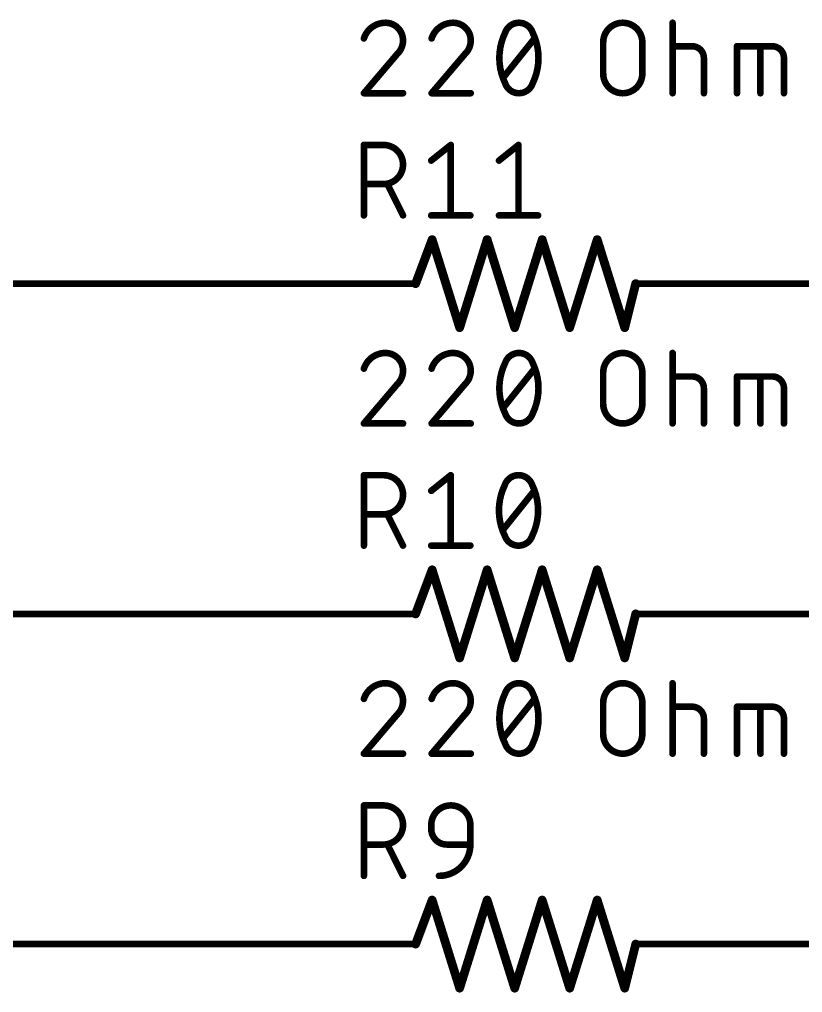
# Model space of a CAD drawing. Extents: x -51 to 244, y 79 to 198.
# Drawn here: x 173.74 to 191.81, y 103.02 to 125.48 of the extents above; entities that cross this region are included whole.
import ezdxf

# ---------------------------------------------------------------- set-up
doc = ezdxf.new("R2010")
doc.units = 0
for name, color, linetype in [('91', 122, 'CONTINUOUS'), ('94', 12, 'CONTINUOUS'), ('95', 251, 'CONTINUOUS'), ('96', 251, 'CONTINUOUS')]:
    doc.layers.add(name, color=color, linetype=linetype)

msp = doc.modelspace()

# ---------------------------------------------------------------- linework, layer by layer
at = {"layer": '91', "const_width": 0.1524}
for points in [[(180.34, 119.38), (139.7, 119.38)], [(190.5, 119.38), (200.66, 119.38)], [(180.34, 111.76), (137.16, 111.76)], [(190.5, 111.76), (200.66, 111.76)], [(180.34, 104.14), (134.62, 104.14)], [(190.5, 104.14), (200.66, 104.14)]]:
    msp.add_lwpolyline(points, dxfattribs=at)
at = {"layer": '91', "const_width": 0.0762}
for points in [[(180.34, 119.3419, 1), (180.34, 119.4181)], [(190.5, 119.4181, 1), (190.5, 119.3419)], [(180.34, 111.7219, 1), (180.34, 111.7981)], [(190.5, 111.7981, 1), (190.5, 111.7219)], [(180.34, 104.1019, 1), (180.34, 104.1781)], [(190.5, 104.1781, 1), (190.5, 104.1019)]]:
    msp.add_lwpolyline(points, format="xyb", dxfattribs=at)
at = {"layer": '94'}
for points, const_width in [([(182.88, 119.38), (183.261, 120.396)], 0.2032), ([(183.261, 120.396), (183.896, 118.364)], 0.2032), ([(183.896, 118.364), (184.531, 120.396)], 0.2032), ([(184.531, 120.396), (185.166, 118.364)], 0.2032), ([(185.166, 118.364), (185.801, 120.396)], 0.2032), ([(185.801, 120.396), (186.436, 118.364)], 0.2032), ([(186.436, 118.364), (187.071, 120.396)], 0.2032), ([(187.071, 120.396), (187.706, 118.364)], 0.2032), ([(180.34, 119.38), (182.88, 119.38)], 0.1524), ([(187.706, 118.364), (187.96, 119.38)], 0.2032), ([(190.5, 119.38), (187.96, 119.38)], 0.1524), ([(182.88, 111.76), (183.261, 112.776)], 0.2032), ([(183.261, 112.776), (183.896, 110.744)], 0.2032), ([(183.896, 110.744), (184.531, 112.776)], 0.2032), ([(184.531, 112.776), (185.166, 110.744)], 0.2032), ([(185.166, 110.744), (185.801, 112.776)], 0.2032), ([(185.801, 112.776), (186.436, 110.744)], 0.2032), ([(186.436, 110.744), (187.071, 112.776)], 0.2032), ([(187.071, 112.776), (187.706, 110.744)], 0.2032), ([(180.34, 111.76), (182.88, 111.76)], 0.1524), ([(187.706, 110.744), (187.96, 111.76)], 0.2032), ([(190.5, 111.76), (187.96, 111.76)], 0.1524), ([(182.88, 104.14), (183.261, 105.156)], 0.2032), ([(183.261, 105.156), (183.896, 103.124)], 0.2032), ([(183.896, 103.124), (184.531, 105.156)], 0.2032), ([(184.531, 105.156), (185.166, 103.124)], 0.2032), ([(185.166, 103.124), (185.801, 105.156)], 0.2032), ([(185.801, 105.156), (186.436, 103.124)], 0.2032), ([(186.436, 103.124), (187.071, 105.156)], 0.2032), ([(187.071, 105.156), (187.706, 103.124)], 0.2032), ([(180.34, 104.14), (182.88, 104.14)], 0.1524), ([(187.706, 103.124), (187.96, 104.14)], 0.2032), ([(190.5, 104.14), (187.96, 104.14)], 0.1524)]:
    msp.add_lwpolyline(points, dxfattribs=dict(at, const_width=const_width))
for points, const_width in [([(183.3095, 120.4112, 1), (183.2125, 120.3808)], 0.1016), ([(183.3086, 120.3782, 1), (183.2134, 120.4138)], 0.1016), ([(184.5795, 120.4112, 1), (184.4825, 120.3808)], 0.1016), ([(184.5795, 120.3808, 1), (184.4825, 120.4112)], 0.1016), ([(185.8495, 120.4112, 1), (185.7525, 120.3808)], 0.1016), ([(185.8495, 120.3808, 1), (185.7525, 120.4112)], 0.1016), ([(187.1195, 120.4112, 1), (187.0225, 120.3808)], 0.1016), ([(187.1195, 120.3808, 1), (187.0225, 120.4112)], 0.1016), ([(180.34, 119.4181, 1), (180.34, 119.3419)], 0.0762), ([(182.88, 119.3419, 1), (182.88, 119.4181)], 0.0762), ([(188.0093, 119.3677, 1), (187.9107, 119.3923)], 0.1016), ([(187.96, 119.4181, 1), (187.96, 119.3419)], 0.0762), ([(190.5, 119.3419, 1), (190.5, 119.4181)], 0.0762), ([(182.8324, 119.3978, 1), (182.9276, 119.3622)], 0.1016), ([(183.8475, 118.3792, 1), (183.9445, 118.3488)], 0.1016), ([(183.8475, 118.3488, 1), (183.9445, 118.3792)], 0.1016), ([(185.1175, 118.3792, 1), (185.2145, 118.3488)], 0.1016), ([(185.1175, 118.3488, 1), (185.2145, 118.3792)], 0.1016), ([(186.3875, 118.3792, 1), (186.4845, 118.3488)], 0.1016), ([(186.3875, 118.3488, 1), (186.4845, 118.3792)], 0.1016), ([(187.6567, 118.3763, 1), (187.7553, 118.3517)], 0.1016), ([(187.6575, 118.3488, 1), (187.7545, 118.3792)], 0.1016), ([(183.3095, 112.7912, 1), (183.2125, 112.7608)], 0.1016), ([(183.3086, 112.7582, 1), (183.2134, 112.7938)], 0.1016), ([(184.5795, 112.7912, 1), (184.4825, 112.7608)], 0.1016), ([(184.5795, 112.7608, 1), (184.4825, 112.7912)], 0.1016), ([(185.8495, 112.7912, 1), (185.7525, 112.7608)], 0.1016), ([(185.8495, 112.7608, 1), (185.7525, 112.7912)], 0.1016), ([(187.1195, 112.7912, 1), (187.0225, 112.7608)], 0.1016), ([(187.1195, 112.7608, 1), (187.0225, 112.7912)], 0.1016), ([(180.34, 111.7981, 1), (180.34, 111.7219)], 0.0762), ([(182.8324, 111.7778, 1), (182.9276, 111.7422)], 0.1016), ([(182.88, 111.7219, 1), (182.88, 111.7981)], 0.0762), ([(188.0093, 111.7477, 1), (187.9107, 111.7723)], 0.1016), ([(187.96, 111.7981, 1), (187.96, 111.7219)], 0.0762), ([(190.5, 111.7219, 1), (190.5, 111.7981)], 0.0762), ([(183.8475, 110.7592, 1), (183.9445, 110.7288)], 0.1016), ([(183.8475, 110.7288, 1), (183.9445, 110.7592)], 0.1016), ([(185.1175, 110.7592, 1), (185.2145, 110.7288)], 0.1016), ([(185.1175, 110.7288, 1), (185.2145, 110.7592)], 0.1016), ([(186.3875, 110.7592, 1), (186.4845, 110.7288)], 0.1016), ([(186.3875, 110.7288, 1), (186.4845, 110.7592)], 0.1016), ([(187.6567, 110.7563, 1), (187.7553, 110.7317)], 0.1016), ([(187.6575, 110.7288, 1), (187.7545, 110.7592)], 0.1016), ([(183.3095, 105.1712, 1), (183.2125, 105.1408)], 0.1016), ([(183.3086, 105.1382, 1), (183.2134, 105.1738)], 0.1016), ([(184.5795, 105.1712, 1), (184.4825, 105.1408)], 0.1016), ([(184.5795, 105.1408, 1), (184.4825, 105.1712)], 0.1016), ([(185.8495, 105.1712, 1), (185.7525, 105.1408)], 0.1016), ([(185.8495, 105.1408, 1), (185.7525, 105.1712)], 0.1016), ([(187.1195, 105.1712, 1), (187.0225, 105.1408)], 0.1016), ([(187.1195, 105.1408, 1), (187.0225, 105.1712)], 0.1016), ([(180.34, 104.1781, 1), (180.34, 104.1019)], 0.0762), ([(182.8324, 104.1578, 1), (182.9276, 104.1222)], 0.1016), ([(182.88, 104.1019, 1), (182.88, 104.1781)], 0.0762), ([(188.0093, 104.1277, 1), (187.9107, 104.1523)], 0.1016), ([(187.96, 104.1781, 1), (187.96, 104.1019)], 0.0762), ([(190.5, 104.1019, 1), (190.5, 104.1781)], 0.0762), ([(183.8475, 103.1392, 1), (183.9445, 103.1088)], 0.1016), ([(183.8475, 103.1088, 1), (183.9445, 103.1392)], 0.1016), ([(185.1175, 103.1392, 1), (185.2145, 103.1088)], 0.1016), ([(185.1175, 103.1088, 1), (185.2145, 103.1392)], 0.1016), ([(186.3875, 103.1392, 1), (186.4845, 103.1088)], 0.1016), ([(186.3875, 103.1088, 1), (186.4845, 103.1392)], 0.1016), ([(187.6567, 103.1363, 1), (187.7553, 103.1117)], 0.1016), ([(187.6575, 103.1088, 1), (187.7545, 103.1392)], 0.1016)]:
    msp.add_lwpolyline(points, format="xyb", dxfattribs=dict(at, const_width=const_width))
at = {"layer": '95', "const_width": 0.1524}
for points in [[(181.6862, 120.9548), (181.6862, 122.5804)], [(181.6862, 122.5804), (182.1378, 122.5804)], [(183.2402, 122.2192), (183.6917, 122.5804)], [(183.6917, 122.5804), (183.6917, 120.9548)], [(184.8033, 122.2192), (185.2548, 122.5804)], [(185.2548, 122.5804), (185.2548, 120.9548)], [(182.1378, 121.6773), (181.6862, 121.6773)], [(182.5893, 120.9548), (182.2281, 121.6773)], [(183.2402, 120.9548), (184.1433, 120.9548)], [(184.8033, 120.9548), (185.7064, 120.9548)], [(181.6862, 113.3348), (181.6862, 114.9604)], [(181.6862, 114.9604), (182.1378, 114.9604)], [(183.2402, 114.5992), (183.6917, 114.9604)], [(183.6917, 114.9604), (183.6917, 113.3348)], [(184.8936, 113.696), (185.6161, 114.5992)], [(182.1378, 114.0573), (181.6862, 114.0573)], [(182.5893, 113.3348), (182.2281, 114.0573)], [(183.2402, 113.3348), (184.1433, 113.3348)], [(181.6862, 105.7148), (181.6862, 107.3404)], [(181.6862, 107.3404), (182.1378, 107.3404)], [(183.2402, 106.7985), (183.2402, 106.8888)], [(184.1433, 106.8888), (184.1433, 106.4373)], [(182.1378, 106.4373), (181.6862, 106.4373)], [(182.5893, 105.7148), (182.2281, 106.4373)], [(184.1433, 106.4373), (183.6014, 106.4373)]]:
    msp.add_lwpolyline(points, dxfattribs=at)
at = {"layer": '95'}
for points, const_width in [([(181.7243, 122.5804, 1), (181.6481, 122.5804)], 0.0762), ([(181.6862, 122.6185, 1), (181.6862, 122.5423)], 0.0762), ([(182.1378, 121.6773, 1), (182.1378, 122.5804)], 0.1524), ([(182.1378, 122.6185, 1), (182.1378, 122.5423)], 0.0762), ([(182.1378, 122.5423, 1), (182.1378, 122.6185)], 0.0762), ([(183.7298, 122.5804, 1), (183.6536, 122.5804)], 0.0762), ([(183.7155, 122.5506, 1), (183.6679, 122.6102)], 0.0762), ([(185.2929, 122.5804, 1), (185.2167, 122.5804)], 0.0762), ([(185.2786, 122.5506, 1), (185.231, 122.6102)], 0.0762), ([(183.2164, 122.2489, 1), (183.264, 122.1894)], 0.0762), ([(184.7795, 122.2489, 1), (184.8271, 122.1894)], 0.0762), ([(181.6862, 121.7154, 1), (181.6862, 121.6392)], 0.0762), ([(182.1378, 121.7154, 1), (182.1378, 121.6392)], 0.0762), ([(182.1378, 121.6392, 1), (182.1378, 121.7154)], 0.0762), ([(182.2621, 121.6943, 1), (182.194, 121.6602)], 0.0762), ([(183.2402, 120.9929, 1), (183.2402, 120.9167)], 0.0762), ([(184.1433, 120.9167, 1), (184.1433, 120.9929)], 0.0762), ([(184.8033, 120.9929, 1), (184.8033, 120.9167)], 0.0762), ([(185.7064, 120.9167, 1), (185.7064, 120.9929)], 0.0762), ([(181.6481, 120.9548, 1), (181.7243, 120.9548)], 0.0762), ([(182.5552, 120.9378, 1), (182.6234, 120.9718)], 0.0762), ([(183.6536, 120.9548, 1), (183.7298, 120.9548)], 0.0762), ([(185.2167, 120.9548, 1), (185.2929, 120.9548)], 0.0762), ([(181.7243, 114.9604, 1), (181.6481, 114.9604)], 0.0762), ([(181.6862, 114.9985, 1), (181.6862, 114.9223)], 0.0762), ([(182.1378, 114.0573, 1), (182.1378, 114.9604)], 0.1524), ([(182.1378, 114.9985, 1), (182.1378, 114.9223)], 0.0762), ([(182.1378, 114.9223, 1), (182.1378, 114.9985)], 0.0762), ([(183.7298, 114.9604, 1), (183.6536, 114.9604)], 0.0762), ([(183.7155, 114.9306, 1), (183.6679, 114.9902)], 0.0762), ([(185.2548, 114.9604, 0.3205), (184.9388, 114.7346)], 0.1524), ([(185.5709, 114.7346, 0.3205), (185.2548, 114.9604)], 0.1524), ([(185.2548, 114.9985, 1), (185.2548, 114.9223)], 0.0762), ([(185.2548, 114.9223, 1), (185.2548, 114.9985)], 0.0762), ([(184.9388, 114.7346, 0.1139), (184.8033, 114.1476)], 0.1524), ([(184.9027, 114.747, 1), (184.9748, 114.7223)], 0.0762), ([(184.973, 114.7179, 1), (184.9045, 114.7513)], 0.0762), ([(185.7064, 114.1476, 0.1139), (185.5709, 114.7346)], 0.1524), ([(185.6052, 114.7513, 1), (185.5367, 114.7179)], 0.0762), ([(185.5349, 114.7223, 1), (185.607, 114.747)], 0.0762), ([(183.2164, 114.6289, 1), (183.264, 114.5694)], 0.0762), ([(185.6458, 114.5754, 1), (185.5863, 114.623)], 0.0762), ([(181.6862, 114.0954, 1), (181.6862, 114.0192)], 0.0762), ([(182.1378, 114.0954, 1), (182.1378, 114.0192)], 0.0762), ([(182.1378, 114.0192, 1), (182.1378, 114.0954)], 0.0762), ([(182.2621, 114.0743, 1), (182.194, 114.0402)], 0.0762), ([(184.8033, 114.1476, 0.1139), (184.9388, 113.5606)], 0.1524), ([(184.8414, 114.1476, 1), (184.7652, 114.1476)], 0.0762), ([(184.7652, 114.1476, 1), (184.8414, 114.1476)], 0.0762), ([(185.5709, 113.5606, 0.1139), (185.7064, 114.1476)], 0.1524), ([(185.7445, 114.1476, 1), (185.6683, 114.1476)], 0.0762), ([(185.6683, 114.1476, 1), (185.7445, 114.1476)], 0.0762), ([(184.8638, 113.7198, 1), (184.9233, 113.6722)], 0.0762), ([(184.9748, 113.5729, 1), (184.9027, 113.5482)], 0.0762), ([(184.9388, 113.5606, 0.3205), (185.2548, 113.3348)], 0.1524), ([(184.9045, 113.5439, 1), (184.973, 113.5773)], 0.0762), ([(185.2548, 113.3348, 0.3205), (185.5709, 113.5606)], 0.1524), ([(185.5367, 113.5773, 1), (185.6052, 113.5439)], 0.0762), ([(185.607, 113.5482, 1), (185.5349, 113.5729)], 0.0762), ([(183.2402, 113.3729, 1), (183.2402, 113.2967)], 0.0762), ([(184.1433, 113.2967, 1), (184.1433, 113.3729)], 0.0762), ([(185.2548, 113.3729, 1), (185.2548, 113.2967)], 0.0762), ([(185.2548, 113.2967, 1), (185.2548, 113.3729)], 0.0762), ([(181.6481, 113.3348, 1), (181.7243, 113.3348)], 0.0762), ([(182.5552, 113.3178, 1), (182.6234, 113.3518)], 0.0762), ([(183.6536, 113.3348, 1), (183.7298, 113.3348)], 0.0762), ([(181.7243, 107.3404, 1), (181.6481, 107.3404)], 0.0762), ([(181.6862, 107.3785, 1), (181.6862, 107.3023)], 0.0762), ([(182.1378, 106.4373, 1), (182.1378, 107.3404)], 0.1524), ([(182.1378, 107.3785, 1), (182.1378, 107.3023)], 0.0762), ([(182.1378, 107.3023, 1), (182.1378, 107.3785)], 0.0762), ([(184.1433, 106.8888, 1), (183.2402, 106.8888)], 0.1524), ([(183.2783, 106.8888, 1), (183.2021, 106.8888)], 0.0762), ([(183.2021, 106.8888, 1), (183.2783, 106.8888)], 0.0762), ([(184.1814, 106.8888, 1), (184.1052, 106.8888)], 0.0762), ([(184.1052, 106.8888, 1), (184.1814, 106.8888)], 0.0762), ([(183.2402, 106.7985, 0.4142), (183.6014, 106.4373)], 0.1524), ([(183.2783, 106.7985, 1), (183.2021, 106.7985)], 0.0762), ([(183.2021, 106.7985, 1), (183.2783, 106.7985)], 0.0762), ([(181.6862, 106.4754, 1), (181.6862, 106.3992)], 0.0762), ([(182.1378, 106.4754, 1), (182.1378, 106.3992)], 0.0762), ([(182.1378, 106.3992, 1), (182.1378, 106.4754)], 0.0762), ([(182.2621, 106.4543, 1), (182.194, 106.4202)], 0.0762), ([(183.4208, 105.7148, 0.4142), (184.1433, 106.4373)], 0.1524), ([(183.6014, 106.4754, 1), (183.6014, 106.3992)], 0.0762), ([(183.6014, 106.3992, 1), (183.6014, 106.4754)], 0.0762), ([(184.1814, 106.4373, 1), (184.1052, 106.4373)], 0.0762), ([(184.1052, 106.4373, 1), (184.1814, 106.4373)], 0.0762), ([(184.1433, 106.3992, 1), (184.1433, 106.4754)], 0.0762), ([(182.5552, 105.6978, 1), (182.6234, 105.7318)], 0.0762), ([(183.4208, 105.7529, 1), (183.4208, 105.6767)], 0.0762), ([(181.6481, 105.7148, 1), (181.7243, 105.7148)], 0.0762)]:
    msp.add_lwpolyline(points, format="xyb", dxfattribs=dict(at, const_width=const_width))
at = {"layer": '96'}
for points, const_width in [([(182.1829, 125.3998, 0.3252), (181.6862, 125.0386)], 0.1524), ([(182.5893, 124.9934, 0.4142), (182.1829, 125.3998)], 0.1524), ([(182.1829, 125.4379, 1), (182.1829, 125.3617)], 0.0762), ([(182.1829, 125.3617, 1), (182.1829, 125.4379)], 0.0762), ([(183.746, 125.3998, 0.3252), (183.2493, 125.0386)], 0.1524), ([(184.1524, 124.9934, 0.4142), (183.746, 125.3998)], 0.1524), ([(183.746, 125.4379, 1), (183.746, 125.3617)], 0.0762), ([(183.746, 125.3617, 1), (183.746, 125.4379)], 0.0762), ([(185.264, 125.3998, 0.3205), (184.9479, 125.174)], 0.1524), ([(185.5801, 125.174, 0.3205), (185.264, 125.3998)], 0.1524), ([(185.264, 125.4379, 1), (185.264, 125.3617)], 0.0762), ([(185.264, 125.3617, 1), (185.264, 125.4379)], 0.0762), ([(188.1123, 124.9482, 1), (187.2092, 124.9482)], 0.1524), ([(188.8487, 125.3998, 1), (188.7725, 125.3998)], 0.0762), ([(181.65, 125.0503, 1), (181.7224, 125.0268)], 0.0762), ([(182.4538, 124.6773, 0.2053), (182.5893, 124.9934)], 0.1524), ([(182.6274, 124.9934, 1), (182.5512, 124.9934)], 0.0762), ([(183.2131, 125.0503, 1), (183.2856, 125.0268)], 0.0762), ([(184.017, 124.6773, 0.2053), (184.1524, 124.9934)], 0.1524), ([(184.1905, 124.9934, 1), (184.1143, 124.9934)], 0.0762), ([(184.9479, 125.174, 0.1139), (184.8124, 124.587)], 0.1524), ([(184.9119, 125.1864, 1), (184.9839, 125.1617)], 0.0762), ([(184.9822, 125.1573, 1), (184.9137, 125.1907)], 0.0762), ([(185.6143, 125.1907, 1), (185.5458, 125.1573)], 0.0762), ([(185.7156, 124.587, 0.1139), (185.5801, 125.174)], 0.1524), ([(185.544, 125.1617, 1), (185.6161, 125.1864)], 0.0762), ([(185.655, 125.0148, 1), (185.5955, 125.0624)], 0.0762), ([(182.5512, 124.9934, 1), (182.6274, 124.9934)], 0.0762), ([(184.1143, 124.9934, 1), (184.1905, 124.9934)], 0.0762), ([(187.2473, 124.9482, 1), (187.1711, 124.9482)], 0.0762), ([(187.1711, 124.9482, 1), (187.2473, 124.9482)], 0.0762), ([(188.1504, 124.9482, 1), (188.0742, 124.9482)], 0.0762), ([(188.0742, 124.9482, 1), (188.1504, 124.9482)], 0.0762), ([(188.8106, 124.896, 1), (188.8106, 124.8198)], 0.0762), ([(189.533, 124.587, 0.4142), (189.2621, 124.8579)], 0.1524), ([(189.2621, 124.896, 1), (189.2621, 124.8198)], 0.0762), ([(189.2621, 124.8198, 1), (189.2621, 124.896)], 0.0762), ([(190.3354, 124.8579, 1), (190.2592, 124.8579)], 0.0762), ([(190.2973, 124.896, 1), (190.2973, 124.8198)], 0.0762), ([(190.8772, 124.8579, 1), (190.801, 124.8579)], 0.0762), ([(191.381, 124.587, 0.4142), (191.1101, 124.8579)], 0.1524), ([(191.1101, 124.896, 1), (191.1101, 124.8198)], 0.0762), ([(191.1101, 124.8198, 1), (191.1101, 124.896)], 0.0762), ([(182.4276, 124.7049, 1), (182.4801, 124.6497)], 0.0762), ([(182.4829, 124.6526, 1), (182.4248, 124.702)], 0.0762), ([(183.9907, 124.7049, 1), (184.0432, 124.6497)], 0.0762), ([(184.046, 124.6526, 1), (183.9879, 124.702)], 0.0762), ([(184.8124, 124.587, 0.1139), (184.9479, 124)], 0.1524), ([(184.8505, 124.587, 1), (184.7743, 124.587)], 0.0762), ([(184.7743, 124.587, 1), (184.8505, 124.587)], 0.0762), ([(185.5801, 124, 0.1139), (185.7156, 124.587)], 0.1524), ([(185.7537, 124.587, 1), (185.6775, 124.587)], 0.0762), ([(185.6775, 124.587, 1), (185.7537, 124.587)], 0.0762), ([(189.5711, 124.587, 1), (189.4949, 124.587)], 0.0762), ([(189.4949, 124.587, 1), (189.5711, 124.587)], 0.0762), ([(191.4191, 124.587, 1), (191.3429, 124.587)], 0.0762), ([(191.3429, 124.587, 1), (191.4191, 124.587)], 0.0762), ([(184.873, 124.1592, 1), (184.9325, 124.1116)], 0.0762), ([(187.2092, 124.2258, 1), (188.1123, 124.2258)], 0.1524), ([(187.2473, 124.2258, 1), (187.1711, 124.2258)], 0.0762), ([(187.1711, 124.2258, 1), (187.2473, 124.2258)], 0.0762), ([(188.1504, 124.2258, 1), (188.0742, 124.2258)], 0.0762), ([(188.0742, 124.2258, 1), (188.1504, 124.2258)], 0.0762), ([(184.9479, 124, 0.3205), (185.264, 123.7742)], 0.1524), ([(184.9839, 124.0123, 1), (184.9119, 123.9876)], 0.0762), ([(184.9137, 123.9833, 1), (184.9822, 124.0167)], 0.0762), ([(185.264, 123.7742, 0.3205), (185.5801, 124)], 0.1524), ([(185.5458, 124.0167, 1), (185.6143, 123.9833)], 0.0762), ([(185.6161, 123.9876, 1), (185.544, 124.0123)], 0.0762), ([(181.6862, 123.8123, 1), (181.6862, 123.7361)], 0.0762), ([(181.6572, 123.7989, 1), (181.7152, 123.7495)], 0.0762), ([(182.5893, 123.7361, 1), (182.5893, 123.8123)], 0.0762), ([(183.2493, 123.8123, 1), (183.2493, 123.7361)], 0.0762), ([(183.2203, 123.7989, 1), (183.2784, 123.7495)], 0.0762), ([(184.1524, 123.7361, 1), (184.1524, 123.8123)], 0.0762), ([(185.264, 123.8123, 1), (185.264, 123.7361)], 0.0762), ([(185.264, 123.7361, 1), (185.264, 123.8123)], 0.0762), ([(188.7725, 123.7742, 1), (188.8487, 123.7742)], 0.0762), ([(189.4949, 123.7742, 1), (189.5711, 123.7742)], 0.0762), ([(190.2592, 123.7742, 1), (190.3354, 123.7742)], 0.0762), ([(190.801, 123.7742, 1), (190.8772, 123.7742)], 0.0762), ([(191.3429, 123.7742, 1), (191.4191, 123.7742)], 0.0762), ([(182.1829, 117.7798, 0.3252), (181.6862, 117.4186)], 0.1524), ([(182.5893, 117.3734, 0.4142), (182.1829, 117.7798)], 0.1524), ([(182.1829, 117.8179, 1), (182.1829, 117.7417)], 0.0762), ([(182.1829, 117.7417, 1), (182.1829, 117.8179)], 0.0762), ([(183.746, 117.7798, 0.3252), (183.2493, 117.4186)], 0.1524), ([(184.1524, 117.3734, 0.4142), (183.746, 117.7798)], 0.1524), ([(183.746, 117.8179, 1), (183.746, 117.7417)], 0.0762), ([(183.746, 117.7417, 1), (183.746, 117.8179)], 0.0762), ([(185.264, 117.7798, 0.3205), (184.9479, 117.554)], 0.1524), ([(185.5801, 117.554, 0.3205), (185.264, 117.7798)], 0.1524), ([(185.264, 117.8179, 1), (185.264, 117.7417)], 0.0762), ([(185.264, 117.7417, 1), (185.264, 117.8179)], 0.0762), ([(188.1123, 117.3282, 1), (187.2092, 117.3282)], 0.1524), ([(188.8487, 117.7798, 1), (188.7725, 117.7798)], 0.0762), ([(181.65, 117.4303, 1), (181.7224, 117.4068)], 0.0762), ([(182.4538, 117.0573, 0.2053), (182.5893, 117.3734)], 0.1524), ([(182.6274, 117.3734, 1), (182.5512, 117.3734)], 0.0762), ([(183.2131, 117.4303, 1), (183.2856, 117.4068)], 0.0762), ([(184.017, 117.0573, 0.2053), (184.1524, 117.3734)], 0.1524), ([(184.1905, 117.3734, 1), (184.1143, 117.3734)], 0.0762), ([(184.9479, 117.554, 0.1139), (184.8124, 116.967)], 0.1524), ([(184.9119, 117.5664, 1), (184.9839, 117.5417)], 0.0762), ([(184.9822, 117.5373, 1), (184.9137, 117.5707)], 0.0762), ([(185.6143, 117.5707, 1), (185.5458, 117.5373)], 0.0762), ([(185.7156, 116.967, 0.1139), (185.5801, 117.554)], 0.1524), ([(185.544, 117.5417, 1), (185.6161, 117.5664)], 0.0762), ([(185.655, 117.3948, 1), (185.5955, 117.4424)], 0.0762), ([(182.5512, 117.3734, 1), (182.6274, 117.3734)], 0.0762), ([(184.1143, 117.3734, 1), (184.1905, 117.3734)], 0.0762), ([(187.2473, 117.3282, 1), (187.1711, 117.3282)], 0.0762), ([(187.1711, 117.3282, 1), (187.2473, 117.3282)], 0.0762), ([(188.1504, 117.3282, 1), (188.0742, 117.3282)], 0.0762), ([(188.0742, 117.3282, 1), (188.1504, 117.3282)], 0.0762), ([(188.8106, 117.276, 1), (188.8106, 117.1998)], 0.0762), ([(189.533, 116.967, 0.4142), (189.2621, 117.2379)], 0.1524), ([(189.2621, 117.276, 1), (189.2621, 117.1998)], 0.0762), ([(189.2621, 117.1998, 1), (189.2621, 117.276)], 0.0762), ([(190.3354, 117.2379, 1), (190.2592, 117.2379)], 0.0762), ([(190.2973, 117.276, 1), (190.2973, 117.1998)], 0.0762), ([(190.8772, 117.2379, 1), (190.801, 117.2379)], 0.0762), ([(191.381, 116.967, 0.4142), (191.1101, 117.2379)], 0.1524), ([(191.1101, 117.276, 1), (191.1101, 117.1998)], 0.0762), ([(191.1101, 117.1998, 1), (191.1101, 117.276)], 0.0762), ([(182.4276, 117.0849, 1), (182.4801, 117.0297)], 0.0762), ([(182.4829, 117.0326, 1), (182.4248, 117.082)], 0.0762), ([(183.9907, 117.0849, 1), (184.0432, 117.0297)], 0.0762), ([(184.046, 117.0326, 1), (183.9879, 117.082)], 0.0762), ([(184.8124, 116.967, 0.1139), (184.9479, 116.38)], 0.1524), ([(184.8505, 116.967, 1), (184.7743, 116.967)], 0.0762), ([(184.7743, 116.967, 1), (184.8505, 116.967)], 0.0762), ([(185.5801, 116.38, 0.1139), (185.7156, 116.967)], 0.1524), ([(185.7537, 116.967, 1), (185.6775, 116.967)], 0.0762), ([(185.6775, 116.967, 1), (185.7537, 116.967)], 0.0762), ([(189.5711, 116.967, 1), (189.4949, 116.967)], 0.0762), ([(189.4949, 116.967, 1), (189.5711, 116.967)], 0.0762), ([(191.4191, 116.967, 1), (191.3429, 116.967)], 0.0762), ([(191.3429, 116.967, 1), (191.4191, 116.967)], 0.0762), ([(184.873, 116.5392, 1), (184.9325, 116.4916)], 0.0762), ([(187.2092, 116.6058, 1), (188.1123, 116.6058)], 0.1524), ([(187.2473, 116.6058, 1), (187.1711, 116.6058)], 0.0762), ([(187.1711, 116.6058, 1), (187.2473, 116.6058)], 0.0762), ([(188.1504, 116.6058, 1), (188.0742, 116.6058)], 0.0762), ([(188.0742, 116.6058, 1), (188.1504, 116.6058)], 0.0762), ([(184.9479, 116.38, 0.3205), (185.264, 116.1542)], 0.1524), ([(184.9839, 116.3923, 1), (184.9119, 116.3676)], 0.0762), ([(184.9137, 116.3633, 1), (184.9822, 116.3967)], 0.0762), ([(185.264, 116.1542, 0.3205), (185.5801, 116.38)], 0.1524), ([(185.5458, 116.3967, 1), (185.6143, 116.3633)], 0.0762), ([(185.6161, 116.3676, 1), (185.544, 116.3923)], 0.0762), ([(181.6862, 116.1923, 1), (181.6862, 116.1161)], 0.0762), ([(181.6572, 116.1789, 1), (181.7152, 116.1295)], 0.0762), ([(182.5893, 116.1161, 1), (182.5893, 116.1923)], 0.0762), ([(183.2493, 116.1923, 1), (183.2493, 116.1161)], 0.0762), ([(183.2203, 116.1789, 1), (183.2784, 116.1295)], 0.0762), ([(184.1524, 116.1161, 1), (184.1524, 116.1923)], 0.0762), ([(185.264, 116.1923, 1), (185.264, 116.1161)], 0.0762), ([(185.264, 116.1161, 1), (185.264, 116.1923)], 0.0762), ([(188.7725, 116.1542, 1), (188.8487, 116.1542)], 0.0762), ([(189.4949, 116.1542, 1), (189.5711, 116.1542)], 0.0762), ([(190.2592, 116.1542, 1), (190.3354, 116.1542)], 0.0762), ([(190.801, 116.1542, 1), (190.8772, 116.1542)], 0.0762), ([(191.3429, 116.1542, 1), (191.4191, 116.1542)], 0.0762), ([(182.1829, 110.1598, 0.3252), (181.6862, 109.7986)], 0.1524), ([(182.5893, 109.7534, 0.4142), (182.1829, 110.1598)], 0.1524), ([(182.1829, 110.1979, 1), (182.1829, 110.1217)], 0.0762), ([(182.1829, 110.1217, 1), (182.1829, 110.1979)], 0.0762), ([(183.746, 110.1598, 0.3252), (183.2493, 109.7986)], 0.1524), ([(184.1524, 109.7534, 0.4142), (183.746, 110.1598)], 0.1524), ([(183.746, 110.1979, 1), (183.746, 110.1217)], 0.0762), ([(183.746, 110.1217, 1), (183.746, 110.1979)], 0.0762), ([(185.264, 110.1598, 0.3205), (184.9479, 109.934)], 0.1524), ([(185.5801, 109.934, 0.3205), (185.264, 110.1598)], 0.1524), ([(185.264, 110.1979, 1), (185.264, 110.1217)], 0.0762), ([(185.264, 110.1217, 1), (185.264, 110.1979)], 0.0762), ([(188.1123, 109.7082, 1), (187.2092, 109.7082)], 0.1524), ([(188.8487, 110.1598, 1), (188.7725, 110.1598)], 0.0762), ([(181.65, 109.8103, 1), (181.7224, 109.7868)], 0.0762), ([(182.4538, 109.4373, 0.2053), (182.5893, 109.7534)], 0.1524), ([(182.6274, 109.7534, 1), (182.5512, 109.7534)], 0.0762), ([(183.2131, 109.8103, 1), (183.2856, 109.7868)], 0.0762), ([(184.017, 109.4373, 0.2053), (184.1524, 109.7534)], 0.1524), ([(184.1905, 109.7534, 1), (184.1143, 109.7534)], 0.0762), ([(184.9479, 109.934, 0.1139), (184.8124, 109.347)], 0.1524), ([(184.9119, 109.9464, 1), (184.9839, 109.9217)], 0.0762), ([(184.9822, 109.9173, 1), (184.9137, 109.9507)], 0.0762), ([(185.6143, 109.9507, 1), (185.5458, 109.9173)], 0.0762), ([(185.7156, 109.347, 0.1139), (185.5801, 109.934)], 0.1524), ([(185.544, 109.9217, 1), (185.6161, 109.9464)], 0.0762), ([(185.655, 109.7748, 1), (185.5955, 109.8224)], 0.0762), ([(182.5512, 109.7534, 1), (182.6274, 109.7534)], 0.0762), ([(184.1143, 109.7534, 1), (184.1905, 109.7534)], 0.0762), ([(187.2473, 109.7082, 1), (187.1711, 109.7082)], 0.0762), ([(187.1711, 109.7082, 1), (187.2473, 109.7082)], 0.0762), ([(188.1504, 109.7082, 1), (188.0742, 109.7082)], 0.0762), ([(188.0742, 109.7082, 1), (188.1504, 109.7082)], 0.0762), ([(188.8106, 109.656, 1), (188.8106, 109.5798)], 0.0762), ([(189.533, 109.347, 0.4142), (189.2621, 109.6179)], 0.1524), ([(189.2621, 109.656, 1), (189.2621, 109.5798)], 0.0762), ([(189.2621, 109.5798, 1), (189.2621, 109.656)], 0.0762), ([(190.3354, 109.6179, 1), (190.2592, 109.6179)], 0.0762), ([(190.2973, 109.656, 1), (190.2973, 109.5798)], 0.0762), ([(190.8772, 109.6179, 1), (190.801, 109.6179)], 0.0762), ([(191.381, 109.347, 0.4142), (191.1101, 109.6179)], 0.1524), ([(191.1101, 109.656, 1), (191.1101, 109.5798)], 0.0762), ([(191.1101, 109.5798, 1), (191.1101, 109.656)], 0.0762), ([(182.4276, 109.4649, 1), (182.4801, 109.4097)], 0.0762), ([(182.4829, 109.4126, 1), (182.4248, 109.462)], 0.0762), ([(183.9907, 109.4649, 1), (184.0432, 109.4097)], 0.0762), ([(184.046, 109.4126, 1), (183.9879, 109.462)], 0.0762), ([(184.8124, 109.347, 0.1139), (184.9479, 108.76)], 0.1524), ([(184.8505, 109.347, 1), (184.7743, 109.347)], 0.0762), ([(184.7743, 109.347, 1), (184.8505, 109.347)], 0.0762), ([(185.5801, 108.76, 0.1139), (185.7156, 109.347)], 0.1524), ([(185.7537, 109.347, 1), (185.6775, 109.347)], 0.0762), ([(185.6775, 109.347, 1), (185.7537, 109.347)], 0.0762), ([(189.5711, 109.347, 1), (189.4949, 109.347)], 0.0762), ([(189.4949, 109.347, 1), (189.5711, 109.347)], 0.0762), ([(191.4191, 109.347, 1), (191.3429, 109.347)], 0.0762), ([(191.3429, 109.347, 1), (191.4191, 109.347)], 0.0762), ([(184.873, 108.9192, 1), (184.9325, 108.8716)], 0.0762), ([(187.2092, 108.9858, 1), (188.1123, 108.9858)], 0.1524), ([(187.2473, 108.9858, 1), (187.1711, 108.9858)], 0.0762), ([(187.1711, 108.9858, 1), (187.2473, 108.9858)], 0.0762), ([(188.1504, 108.9858, 1), (188.0742, 108.9858)], 0.0762), ([(188.0742, 108.9858, 1), (188.1504, 108.9858)], 0.0762), ([(184.9479, 108.76, 0.3205), (185.264, 108.5342)], 0.1524), ([(184.9839, 108.7723, 1), (184.9119, 108.7476)], 0.0762), ([(184.9137, 108.7433, 1), (184.9822, 108.7767)], 0.0762), ([(185.264, 108.5342, 0.3205), (185.5801, 108.76)], 0.1524), ([(185.5458, 108.7767, 1), (185.6143, 108.7433)], 0.0762), ([(185.6161, 108.7476, 1), (185.544, 108.7723)], 0.0762), ([(181.6862, 108.5723, 1), (181.6862, 108.4961)], 0.0762), ([(181.6572, 108.5589, 1), (181.7152, 108.5095)], 0.0762), ([(182.5893, 108.4961, 1), (182.5893, 108.5723)], 0.0762), ([(183.2493, 108.5723, 1), (183.2493, 108.4961)], 0.0762), ([(183.2203, 108.5589, 1), (183.2784, 108.5095)], 0.0762), ([(184.1524, 108.4961, 1), (184.1524, 108.5723)], 0.0762), ([(185.264, 108.5723, 1), (185.264, 108.4961)], 0.0762), ([(185.264, 108.4961, 1), (185.264, 108.5723)], 0.0762), ([(188.7725, 108.5342, 1), (188.8487, 108.5342)], 0.0762), ([(189.4949, 108.5342, 1), (189.5711, 108.5342)], 0.0762), ([(190.2592, 108.5342, 1), (190.3354, 108.5342)], 0.0762), ([(190.801, 108.5342, 1), (190.8772, 108.5342)], 0.0762), ([(191.3429, 108.5342, 1), (191.4191, 108.5342)], 0.0762)]:
    msp.add_lwpolyline(points, format="xyb", dxfattribs=dict(at, const_width=const_width))
at = {"layer": '96', "const_width": 0.1524}
for points in [[(188.8106, 123.7742), (188.8106, 125.3998)], [(184.9028, 124.1354), (185.6252, 125.0386)], [(187.2092, 124.2258), (187.2092, 124.9482)], [(188.1123, 124.9482), (188.1123, 124.2258)], [(188.8106, 124.8579), (189.2621, 124.8579)], [(190.2973, 123.7742), (190.2973, 124.8579)], [(190.2973, 124.8579), (191.1101, 124.8579)], [(190.8391, 123.7742), (190.8391, 124.8579)], [(182.4538, 124.6773), (181.6862, 123.7742)], [(184.017, 124.6773), (183.2493, 123.7742)], [(189.533, 124.587), (189.533, 123.7742)], [(191.381, 124.587), (191.381, 123.7742)], [(181.6862, 123.7742), (182.5893, 123.7742)], [(183.2493, 123.7742), (184.1524, 123.7742)], [(188.8106, 116.1542), (188.8106, 117.7798)], [(184.9028, 116.5154), (185.6252, 117.4186)], [(187.2092, 116.6058), (187.2092, 117.3282)], [(188.1123, 117.3282), (188.1123, 116.6058)], [(188.8106, 117.2379), (189.2621, 117.2379)], [(190.2973, 116.1542), (190.2973, 117.2379)], [(190.2973, 117.2379), (191.1101, 117.2379)], [(190.8391, 116.1542), (190.8391, 117.2379)], [(182.4538, 117.0573), (181.6862, 116.1542)], [(184.017, 117.0573), (183.2493, 116.1542)], [(189.533, 116.967), (189.533, 116.1542)], [(191.381, 116.967), (191.381, 116.1542)], [(181.6862, 116.1542), (182.5893, 116.1542)], [(183.2493, 116.1542), (184.1524, 116.1542)], [(188.8106, 108.5342), (188.8106, 110.1598)], [(184.9028, 108.8954), (185.6252, 109.7986)], [(187.2092, 108.9858), (187.2092, 109.7082)], [(188.1123, 109.7082), (188.1123, 108.9858)], [(188.8106, 109.6179), (189.2621, 109.6179)], [(190.2973, 108.5342), (190.2973, 109.6179)], [(190.2973, 109.6179), (191.1101, 109.6179)], [(190.8391, 108.5342), (190.8391, 109.6179)], [(182.4538, 109.4373), (181.6862, 108.5342)], [(184.017, 109.4373), (183.2493, 108.5342)], [(189.533, 109.347), (189.533, 108.5342)], [(191.381, 109.347), (191.381, 108.5342)], [(181.6862, 108.5342), (182.5893, 108.5342)], [(183.2493, 108.5342), (184.1524, 108.5342)]]:
    msp.add_lwpolyline(points, dxfattribs=at)

doc.saveas('drawing.dxf')
